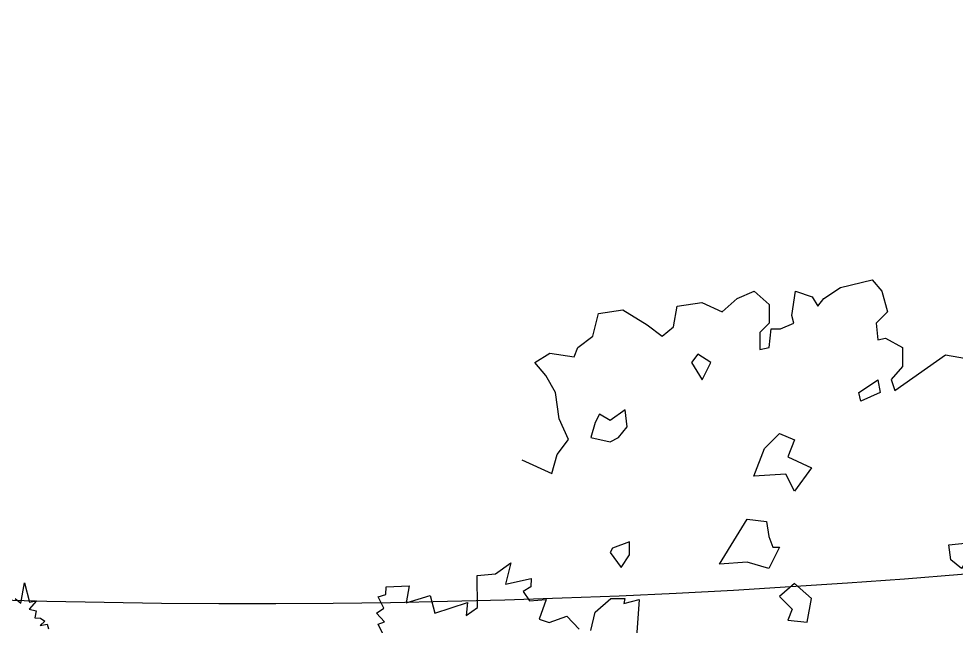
# Model space of a CAD drawing. Header units: inches. Extents: x -11 to 128, y 7 to 56.
# Drawn here: x 33.721 to 34.499, y 22.891 to 23.394 of the extents above; entities that cross this region are included whole.
import ezdxf

# ---------------------------------------------------------------- set-up
doc = ezdxf.new("R2010")
doc.units = ezdxf.units.IN
doc.header["$MEASUREMENT"] = 0
doc.layers.add('CAY', color=94, linetype='Continuous')
picture_1 = doc.add_image_def('image1.jpg', size_in_pixel=(1680, 1093))

# ---------------------------------------------------------------- blocks, each defined once
blk = doc.blocks.new('A$C76451831')
at = {"layer": 'CAY'}
for p, q in [((1479.9, 1929.8), (1538.3, 1944)), ((1538.3, 1944), (1555.9, 1922.7)), ((1288.9, 1909.2), (1320.1, 1922.7)), ((1320.1, 1922.7), (1347.8, 1898.6)), ((1389.7, 1877.9), (1396.8, 1922.7)), ((1396.8, 1922.7), (1427.4, 1912.7)), ((1448.6, 1909.2), (1479.9, 1929.8)), ((1555.9, 1922.7), (1566.6, 1885)), ((1261.1, 1885), (1288.9, 1909.2)), ((1427.4, 1912.7), (1438, 1895)), ((1438, 1895), (1448.6, 1909.2)), ((1033, 1881.5), (1077.8, 1888.5)), ((1077.8, 1888.5), (1122.6, 1860.8)), ((1171.5, 1857.3), (1178, 1895)), ((1178, 1895), (1223.4, 1902.1)), ((1223.4, 1902.1), (1261.1, 1885)), ((1347.8, 1898.6), (1347.8, 1863.8)), ((1022.3, 1839.6), (1033, 1881.5)), ((1393.2, 1863.8), (1389.7, 1877.9)), ((1566.6, 1885), (1545.3, 1863.8)), ((1122.6, 1860.8), (1150.3, 1839.6)), ((1150.3, 1839.6), (1171.5, 1857.3)), ((1347.8, 1863.8), (1330.7, 1846.6)), ((1347.8, 1818.9), (1351.4, 1853.7)), ((1351.4, 1853.7), (1369, 1853.7)), ((1369, 1853.7), (1393.2, 1863.8)), ((1545.3, 1863.8), (1548.9, 1833.1)), ((994.6, 1818.9), (1022.3, 1839.6)), ((1330.7, 1846.6), (1330.7, 1815.4)), ((1548.9, 1833.1), (1563, 1836)), ((1563, 1836), (1594.3, 1818.9)), ((987.6, 1801.8), (994.6, 1818.9)), ((1330.7, 1815.4), (1347.8, 1818.9)), ((1594.3, 1818.9), (1594.3, 1784.1)), ((915, 1791.2), (942.7, 1808.3)), ((942.7, 1808.3), (987.6, 1801.8)), ((1580.1, 1739.3), (1673.3, 1805.4)), ((1673.3, 1805.4), (1735.8, 1794.7)), ((935.7, 1767), (915, 1791.2)), ((1594.3, 1784.1), (1573, 1759.9)), ((953.4, 1735.8), (935.7, 1767)), ((1573, 1759.9), (1580.1, 1739.3)), ((959.8, 1687.4), (953.4, 1735.8)), ((977.5, 1649), (959.8, 1687.4)), ((956.3, 1621.3), (977.5, 1649)), ((890.9, 1611.3), (946.3, 1586.5)), ((946.3, 1586.5), (956.3, 1621.3)), ((5943, 1269.4), (5949.7, 1306.8)), ((5949.7, 1306.8), (5958.9, 1271.5)), ((5932.4, 1277.9), (5943, 1269.4)), ((5972.1, 1273.8), (5958.5, 1258.4)), ((5958.9, 1271.5), (5972.1, 1273.8)), ((5958.5, 1258.4), (5971.5, 1255.2)), ((5971.5, 1255.2), (5968.8, 1242.2)), ((5968.8, 1242.2), (5979.2, 1241.8)), ((5987.1, 1236.1), (5978.7, 1228.2)), ((5978.7, 1228.2), (5991.9, 1230.5)), ((5979.2, 1241.8), (5987.1, 1236.1)), ((5991.9, 1230.5), (5994.4, 1222.3))]:
    blk.add_line(p, q, dxfattribs=at)
for points in [[(1240.2, 1791.1), (1216.4, 1806.9), (1204.5, 1791.1), (1224.3, 1759.4)], [(1537.1, 1751.5), (1548.9, 1759.4), (1552.9, 1735.6), (1517.3, 1719.8), (1513.3, 1735.6)], [(1085.8, 1672.3), (1081.8, 1704), (1054.1, 1684.2), (1034.3, 1696), (1026.4, 1680.2), (1018.5, 1652.5), (1054.1, 1644.6), (1069.9, 1652.5)], [(1339.1, 1632.7), (1366.8, 1660.4), (1394.5, 1648.5), (1382.7, 1616.8), (1426.2, 1597), (1394.5, 1553.5), (1378.7, 1585.2), (1319.3, 1581.2)], [(1287.7, 1470.3), (1307.5, 1502), (1343.1, 1498), (1347, 1470.3), (1355, 1450.5), (1366.8, 1450.5), (1347, 1410.9), (1307.5, 1422.8), (1256, 1418.8)], [(1058.5, 1448.2), (1054.5, 1440.3), (1074.3, 1412.6), (1090.2, 1436.3), (1090.2, 1460.1)], [(1683.5, 1426.7), (1679.6, 1454.5), (1715.2, 1458.4), (1723.1, 1442.6), (1703.3, 1410.9)], [(1418.3, 1311.9), (1426.2, 1355.4), (1394.5, 1383.2), (1366.8, 1359.4), (1390.6, 1335.6), (1382.7, 1315.8)]]:
    blk.add_lwpolyline(points, close=True, dxfattribs=at)
for points in [[(634.4, 1290.3), (625.9, 1308.2), (637.6, 1312.5), (622.8, 1328.3), (636.5, 1337.8), (625.9, 1358.9), (639.7, 1363.1), (640.7, 1376.8), (682.9, 1378.9), (677.6, 1347.3), (721.9, 1361), (730.4, 1328.3), (790.5, 1348.3), (788.4, 1324.1), (809.5, 1338.8), (808.4, 1397.9), (842.2, 1401.1), (870.6, 1421.1), (861.1, 1382.1), (908.6, 1392.6), (907.6, 1376.8), (893.8, 1368.4), (905.4, 1351.5), (936, 1353.6), (923.4, 1317.7), (941.3, 1311.4), (974, 1323), (997.2, 1298.7)], [(1018.3, 1296.6), (1026.7, 1330.4), (1055.2, 1355.7), (1081.6, 1355.7), (1079.5, 1346.2), (1107.9, 1353.6), (1102.7, 1284)]]:
    blk.add_lwpolyline(points, dxfattribs=at)

msp = doc.modelspace()

# ---------------------------------------------------------------- linework, layer by layer
msp.add_arc((33.915, 30.05035), 7.14061, 251.340801, 300.388716)

# ---------------------------------------------------------------- block references
at = {"layer": 'CAY', "xscale": 0.0004489089019145984, "yscale": 0.0004489089019145984, "zscale": 0.0004489089019145984}
for p in [(31.05513, 22.34016), (33.73839, 22.30535)]:
    msp.add_blockref('A$C76451831', p, dxfattribs=at)

# ---------------------------------------------------------------- pictures from other files: only their frames are drawn
image = msp.add_image(picture_1, insert=(12.49661, 7.37723), size_in_units=(74.4025, 48.40591))
image.dxf.flags = 6

doc.saveas('drawing.dxf')
